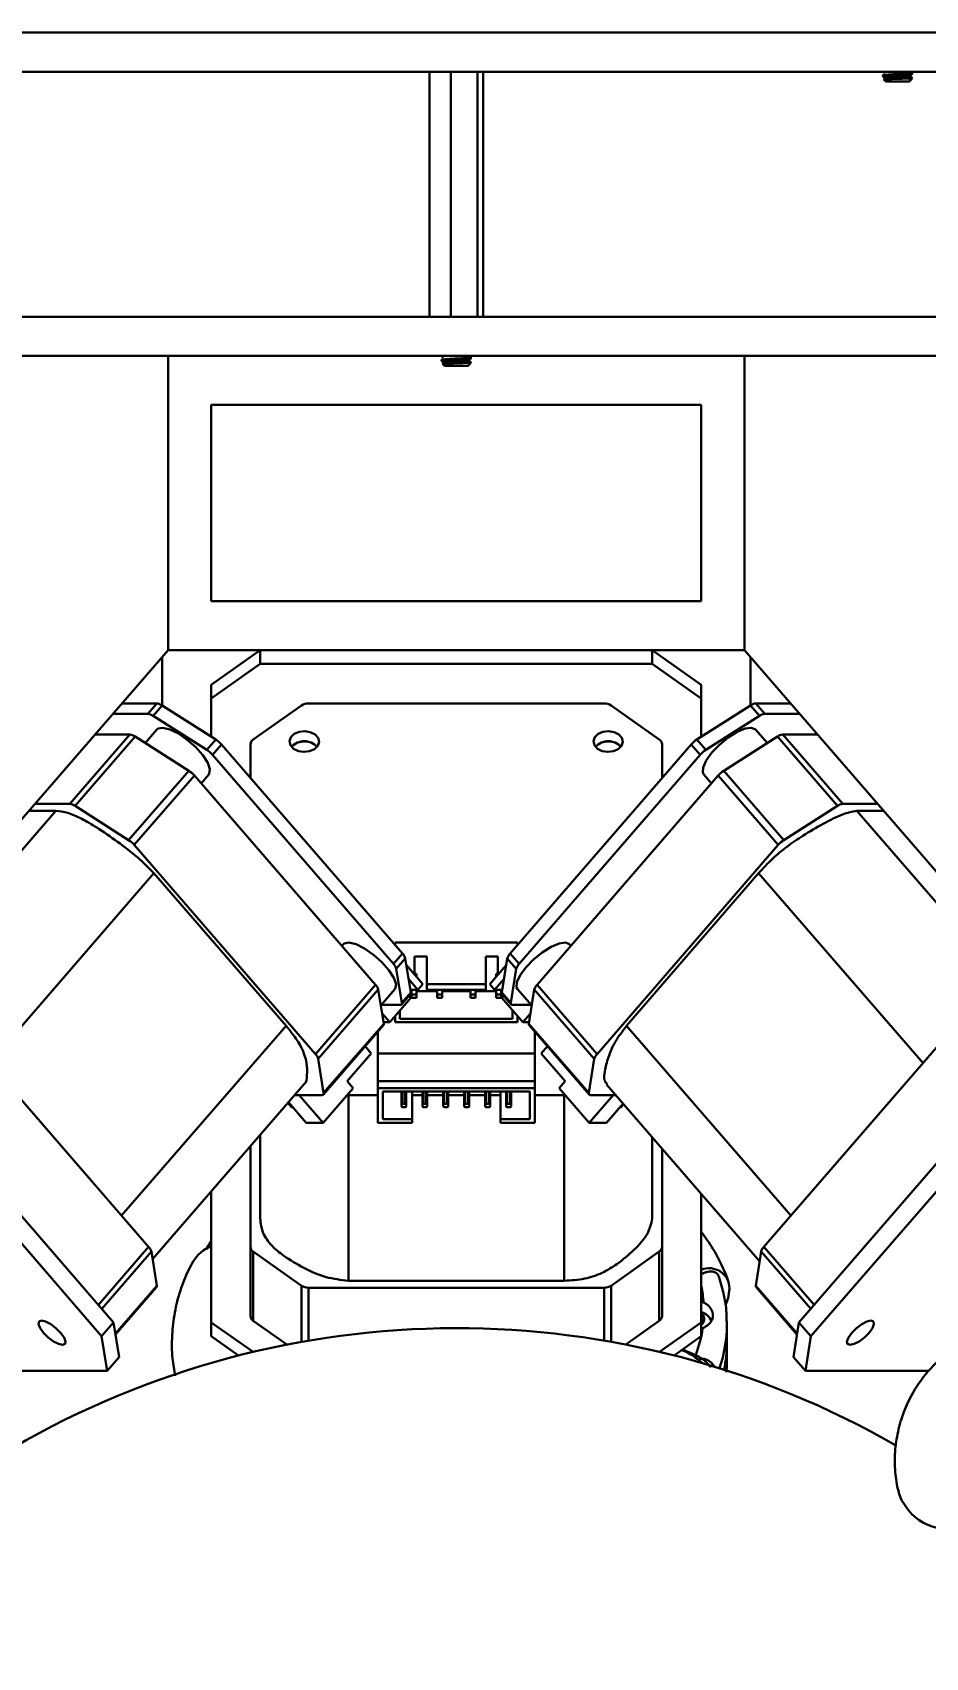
# Model space of a CAD drawing. Header units: millimetres. Extents: x 786 to 1380, y -734 to -314.
# Drawn here: x 958.1 to 1003.6, y -477.1 to -394.2 of the extents above; entities that cross this region are included whole.
import ezdxf

# ---------------------------------------------------------------- set-up
doc = ezdxf.new("R2010")
doc.units = ezdxf.units.MM
doc.header["$PDSIZE"] = -1
doc.layers.add('粗实线层', color=7, linetype='Continuous', lineweight=15)
doc.dimstyles.new('ISO-25', dxfattribs={"dimtxt": 2.5, "dimasz": 2.5, "dimexe": 1.25, "dimexo": 0.625, "dimtad": 1, "dimtxsty": 'Standard', "dimcen": 2.5, "dimadec": 0, "dimazin": 0, "dimtfac": 1, "dimtmove": 0, "dimatfit": 3, "dimfxl": 1, "dimarcsym": 0})

# ---------------------------------------------------------------- blocks, each defined once
blk = doc.blocks.new('*D119')
at = {"layer": 'Defpoints', "color": 0, "transparency": 16777216}
for p in [(979.669, -367.216), (886.729, -550.315), (979.686, -550.307)]:
    blk.add_point(p, dxfattribs=at)
at = {"layer": '粗实线层', "color": 0, "lineweight": -2, "transparency": 16777216}
for p, q in [((979.669, -367.216), (884.712, -367.225)), ((886.713, -371.304), (886.72, -455.204)), ((886.728, -546.235), (886.721, -462.335)), ((979.686, -550.307), (884.729, -550.315))]:
    blk.add_line(p, q, dxfattribs=at)
at = {"layer": '粗实线层', "color": 0, "transparency": 16777216}
for points in [[(887.393, -371.304), (886.033, -371.304), (886.712, -367.224)], [(887.408, -546.235), (886.048, -546.235), (886.729, -550.315)]]:
    blk.add_solid(points, dxfattribs=at)
at = {"layer": '粗实线层', "color": 0, "lineweight": 15, "transparency": 16777216, "insert": (886.721, -458.77), "char_height": 3.5, "attachment_point": 5}
blk.add_mtext('366,18', dxfattribs=at)

msp = doc.modelspace()

# ---------------------------------------------------------------- linework, layer by layer
at = {"layer": '粗实线层', "color": 7, "linetype": 'Continuous', "lineweight": 30}
for p, q in [((946.4762, -394.2159), (1019.6693, -394.2159)), ((946.4762, -396.2159), (1019.6693, -396.2159)), ((978.3046, -408.7159), (978.3046, -396.2159)), ((979.3941, -408.7159), (979.3941, -396.2159)), ((980.7588, -408.7159), (980.7588, -396.2159)), ((981.0339, -408.7159), (981.0339, -396.2159)), ((1001.4318, -396.3998), (1001.4318, -396.4551)), ((1001.4844, -396.6185), (1001.5818, -396.7159)), ((1002.523, -396.7159), (1001.5818, -396.7159)), ((1002.7818, -396.7159), (1002.523, -396.7159)), ((1002.5631, -396.5659), (1002.9317, -396.5659)), ((1002.7818, -396.7159), (1002.8274, -396.6702)), ((1002.8281, -396.6533), (1002.8659, -396.6268)), ((1002.8689, -396.6247), (1002.8768, -396.6191)), ((1002.8808, -396.6169), (1002.9318, -396.5659)), ((1002.9318, -396.33), (1002.9318, -396.2748)), ((934.6693, -408.7159), (1024.6693, -408.7159)), ((950.4269, -410.7159), (1008.9116, -410.7159)), ((964.9723, -410.7159), (964.9723, -425.7159)), ((978.9193, -410.7159), (978.9193, -410.7183)), ((978.9193, -410.913), (978.9193, -410.9683)), ((979.0253, -411.0868), (978.9789, -411.1195)), ((978.9791, -411.1258), (979.0693, -411.2159)), ((980.2413, -411.0659), (980.4193, -411.0659)), ((980.3241, -411.1611), (980.4193, -411.0659)), ((980.4193, -410.8433), (980.4193, -410.788)), ((994.3662, -410.7159), (994.3662, -425.7159)), ((980.1535, -411.2159), (979.0693, -411.2159)), ((980.2693, -411.2159), (980.1535, -411.2159)), ((980.2693, -411.2159), (980.3157, -411.1695)), ((980.3133, -411.1693), (980.3208, -411.1577)), ((980.3155, -411.1693), (980.3133, -411.1693)), ((967.1693, -413.2159), (967.1693, -423.2159)), ((967.1693, -413.2159), (992.1693, -413.2159)), ((992.1693, -413.2159), (992.1693, -423.2159)), ((992.1693, -423.2159), (967.1693, -423.2159)), ((964.9723, -425.7159), (948.7444, -444.4542)), ((994.3662, -425.7159), (964.9723, -425.7159)), ((967.1693, -427.4837), (969.6693, -425.7159)), ((969.6693, -425.7159), (969.6693, -426.423)), ((989.6693, -425.7159), (969.6693, -425.7159)), ((989.6693, -426.423), (989.6693, -425.7159)), ((989.6693, -425.7159), (992.1693, -427.4837)), ((994.3662, -425.7159), (1010.5941, -444.4542)), ((964.6693, -426.0658), (964.6693, -428.5452)), ((969.6693, -426.423), (967.1693, -428.1908)), ((969.6693, -426.423), (989.6693, -426.423)), ((992.1693, -428.1908), (989.6693, -426.423)), ((994.6693, -426.0658), (994.6693, -428.5452)), ((967.1693, -428.1908), (967.1693, -427.4837)), ((992.1693, -427.4837), (992.1693, -428.1908)), ((962.6147, -428.4383), (964.3975, -428.4383)), ((964.3975, -428.4383), (963.9382, -428.9686)), ((967.1693, -428.1908), (967.1693, -430.1344)), ((987.2122, -428.4383), (972.1264, -428.4383)), ((992.1693, -428.1908), (992.1693, -430.1344)), ((994.9411, -428.4383), (995.4003, -428.9686)), ((994.9411, -428.4383), (996.7239, -428.4383)), ((962.1554, -428.9686), (963.9382, -428.9686)), ((964.6639, -428.5418), (964.2047, -429.0722)), ((964.2047, -429.0722), (966.9379, -430.8096)), ((964.6639, -428.5418), (967.3972, -430.2793)), ((971.7728, -428.5418), (969.3157, -430.2793)), ((990.0228, -430.2793), (987.5657, -428.5418)), ((991.9414, -430.2793), (994.6746, -428.5418)), ((992.4007, -430.8096), (995.1339, -429.0722)), ((994.6746, -428.5418), (995.1339, -429.0722)), ((995.4003, -428.9686), (997.1831, -428.9686)), ((959.9578, -433.5648), (963.0196, -430.0293)), ((963.2861, -430.1328), (960.2242, -433.6684)), ((963.0196, -430.0293), (961.2368, -430.0293)), ((966.0193, -431.8703), (963.2861, -430.1328)), ((964.4029, -429.7675), (963.8023, -430.461)), ((996.0524, -430.1328), (993.3192, -431.8703)), ((995.5362, -430.461), (994.9356, -429.7675)), ((999.1143, -433.6684), (996.0524, -430.1328)), ((996.3189, -430.0293), (999.3808, -433.5648)), ((998.1017, -430.0293), (996.3189, -430.0293)), ((967.3972, -430.2793), (966.9379, -430.8096)), ((967.6869, -430.5293), (967.2276, -431.0596)), ((967.6869, -430.5293), (976.925, -441.1965)), ((969.1693, -430.5293), (969.1693, -432.241)), ((982.4135, -441.1965), (991.6517, -430.5293)), ((990.1693, -432.241), (990.1693, -430.5293)), ((991.6517, -430.5293), (992.1109, -431.0596)), ((991.9414, -430.2793), (992.4007, -430.8096)), ((967.2276, -431.0596), (976.4657, -441.7269)), ((982.8728, -441.7269), (992.1109, -431.0596)), ((962.9575, -435.4058), (966.0193, -431.8703)), ((966.309, -432.1203), (963.2472, -435.6558)), ((975.5472, -442.7875), (966.309, -432.1203)), ((966.6522, -432.5165), (967.0487, -432.0588)), ((993.0295, -432.1203), (983.7914, -442.7875)), ((992.2899, -432.0588), (992.6863, -432.5165)), ((996.0914, -435.6558), (993.0295, -432.1203)), ((993.3192, -431.8703), (996.3811, -435.4058)), ((959.2425, -433.9184), (957.8688, -433.9184)), ((959.9578, -433.5648), (958.175, -433.5648)), ((962.9575, -435.4058), (960.2242, -433.6684)), ((999.1143, -433.6684), (996.3811, -435.4058)), ((1001.1636, -433.5648), (999.3808, -433.5648)), ((1001.4697, -433.9184), (1000.096, -433.9184)), ((972.4853, -446.3231), (963.2472, -435.6558)), ((996.0914, -435.6558), (986.8532, -446.3231)), ((970.9843, -444.8785), (964.2482, -437.1003)), ((995.0903, -437.1003), (988.3543, -444.8785)), ((973.8947, -440.7277), (973.829, -440.8035)), ((976.5443, -440.6359), (976.5443, -440.7569)), ((982.7943, -440.6359), (976.5443, -440.6359)), ((982.7943, -440.6359), (982.7943, -440.7569)), ((985.5096, -440.8035), (985.4439, -440.7277)), ((976.925, -441.1965), (976.4657, -441.7269)), ((977.0683, -441.4465), (976.609, -441.9769)), ((977.0683, -441.4465), (977.3444, -443.184)), ((977.1236, -441.7947), (977.9571, -442.7572)), ((978.1693, -441.343), (977.5443, -441.343)), ((977.5443, -442.2805), (977.5443, -441.343)), ((978.1693, -442.7572), (978.1693, -441.343)), ((981.1693, -442.7572), (981.1693, -441.343)), ((981.7943, -441.343), (981.1693, -441.343)), ((982.2149, -441.7947), (981.3814, -442.7572)), ((981.7943, -442.2805), (981.7943, -441.343)), ((981.9941, -443.184), (982.2703, -441.4465)), ((982.2703, -441.4465), (982.7295, -441.9769)), ((982.4135, -441.1965), (982.8728, -441.7269)), ((976.609, -441.9769), (976.8851, -443.7143)), ((977.7122, -443.04), (977.2337, -442.4876)), ((977.6332, -442.2269), (977.5443, -442.2269)), ((977.6332, -442.3832), (977.6332, -442.2269)), ((981.6264, -443.04), (982.1048, -442.4876)), ((981.7053, -442.3832), (981.7053, -442.2269)), ((981.7943, -442.2269), (981.7053, -442.2269)), ((982.4534, -443.7143), (982.7295, -441.9769)), ((972.4853, -446.3231), (975.5472, -442.7875)), ((975.6905, -443.0375), (972.6286, -446.5731)), ((975.9666, -444.775), (975.6905, -443.0375)), ((975.8197, -443.8511), (976.5404, -443.0189)), ((976.8698, -443.7916), (977.3291, -443.2613)), ((977.3444, -443.184), (976.8851, -443.7143)), ((977.3448, -443.4643), (977.249, -443.3537)), ((977.7122, -443.04), (977.3215, -443.04)), ((977.3832, -443.1107), (977.3328, -443.1107)), ((977.3832, -443.2875), (977.3832, -443.04)), ((977.3832, -443.2875), (977.3832, -443.4643)), ((977.6332, -443.2875), (977.3832, -443.2875)), ((977.6332, -443.2875), (977.6332, -443.04)), ((978.6951, -443.1107), (977.6332, -443.1107)), ((977.6332, -443.4643), (977.6332, -443.2875)), ((977.9571, -442.7572), (977.7122, -443.04)), ((981.1693, -442.7572), (978.1693, -442.7572)), ((978.1693, -442.7572), (978.1693, -443.04)), ((981.1693, -443.04), (978.1693, -443.04)), ((978.6951, -443.2875), (978.6951, -443.04)), ((978.6951, -443.2875), (978.6951, -443.4643)), ((978.9451, -443.2875), (978.6951, -443.2875)), ((978.9451, -443.2875), (978.9451, -443.04)), ((980.3934, -443.1107), (978.9451, -443.1107)), ((978.9451, -443.4643), (978.9451, -443.2875)), ((980.3934, -443.2875), (980.3934, -443.04)), ((980.6434, -443.2875), (980.3934, -443.2875)), ((980.3934, -443.2875), (980.3934, -443.4643)), ((980.6434, -443.2875), (980.6434, -443.04)), ((981.7053, -443.1107), (980.6434, -443.1107)), ((980.6434, -443.4643), (980.6434, -443.2875)), ((981.1693, -442.7572), (981.1693, -443.04)), ((981.6264, -443.04), (981.3814, -442.7572)), ((981.6264, -443.04), (982.017, -443.04)), ((981.7053, -443.2875), (981.7053, -443.04)), ((981.9553, -443.2875), (981.7053, -443.2875)), ((981.7053, -443.2875), (981.7053, -443.4643)), ((981.9553, -443.2875), (981.9553, -443.04)), ((982.0058, -443.1107), (981.9553, -443.1107)), ((981.9553, -443.4643), (981.9553, -443.2875)), ((981.9938, -443.4643), (982.0895, -443.3537)), ((981.9941, -443.184), (982.4534, -443.7143)), ((982.0095, -443.2613), (982.4687, -443.7916)), ((982.7981, -443.0189), (983.5188, -443.8511)), ((983.6481, -443.0375), (983.372, -444.775)), ((986.71, -446.5731), (983.6481, -443.0375)), ((983.7914, -442.7875), (986.8532, -446.3231)), ((976.798, -443.8178), (975.8486, -443.8178)), ((976.2731, -444.7017), (975.8834, -444.2518)), ((977.3448, -443.4643), (976.2731, -444.7017)), ((976.7943, -444.0999), (976.7943, -444.525)), ((977.3832, -443.4643), (977.6332, -443.4643)), ((978.6951, -443.4643), (978.9451, -443.4643)), ((980.3934, -443.4643), (980.6434, -443.4643)), ((981.7053, -443.4643), (981.9553, -443.4643)), ((983.0654, -444.7017), (981.9938, -443.4643)), ((983.49, -443.8178), (982.5405, -443.8178)), ((982.5443, -444.0999), (982.5443, -444.525)), ((983.0654, -444.7017), (983.4551, -444.2518)), ((947.4944, -444.4542), (961.579, -460.7177)), ((972.8894, -448.3878), (975.9512, -444.8523)), ((972.9047, -448.3105), (975.9666, -444.775)), ((975.9549, -444.7017), (976.2731, -444.7017)), ((976.5443, -444.3886), (976.5443, -444.7017)), ((982.7943, -444.7017), (976.5443, -444.7017)), ((982.5443, -444.525), (976.7943, -444.525)), ((982.7943, -444.7017), (982.7943, -444.3886)), ((983.0654, -444.7017), (983.3836, -444.7017)), ((983.372, -444.775), (986.4338, -448.3105)), ((983.3873, -444.8523), (986.4492, -448.3878)), ((997.7595, -460.7177), (1011.8441, -444.4542)), ((963.9733, -456.1518), (954.7352, -445.4846)), ((975.3328, -446.2927), (975.0183, -445.9296)), ((975.6693, -446.2927), (975.6693, -445.1779)), ((983.6693, -446.2927), (983.6693, -445.1779)), ((984.0058, -446.2927), (984.3203, -445.9296)), ((1004.6033, -445.4846), (995.3652, -456.1518)), ((972.9047, -448.3105), (972.6286, -446.5731)), ((974.108, -447.7069), (975.3328, -446.2927)), ((983.6693, -446.2927), (975.6693, -446.2927)), ((975.6693, -447.7069), (975.6693, -446.2927)), ((983.6693, -447.7069), (983.6693, -446.2927)), ((985.2305, -447.7069), (984.0058, -446.2927)), ((986.71, -446.5731), (986.4338, -448.3105)), ((964.177, -456.7817), (971.8724, -447.8958)), ((971.4236, -448.414), (972.8176, -448.414)), ((972.8833, -449.8283), (971.6585, -448.414)), ((972.8833, -449.8283), (974.4142, -448.0605)), ((974.4142, -448.0605), (974.108, -447.7069)), ((975.6693, -448.414), (974.108, -448.414)), ((983.6693, -447.7069), (975.6693, -447.7069)), ((975.6693, -448.0605), (975.6693, -447.7069)), ((983.6693, -448.0605), (975.6693, -448.0605)), ((975.6693, -449.8283), (975.6693, -448.0605)), ((983.4193, -448.2373), (975.9193, -448.2373)), ((975.9193, -448.2373), (975.9193, -449.6515)), ((976.8693, -448.8913), (976.8693, -448.2373)), ((977.1193, -448.2373), (977.1193, -448.8913)), ((977.4193, -449.6515), (977.4193, -448.2373)), ((977.9393, -448.414), (977.4193, -448.414)), ((977.9393, -448.8913), (977.9393, -448.2373)), ((978.1893, -448.2373), (978.1893, -448.8913)), ((979.0093, -448.414), (978.1893, -448.414)), ((979.0093, -448.8913), (979.0093, -448.2373)), ((979.2593, -448.2373), (979.2593, -448.8913)), ((980.0793, -448.414), (979.2593, -448.414)), ((980.0793, -448.8913), (980.0793, -448.2373)), ((980.3293, -448.2373), (980.3293, -448.8913)), ((981.1493, -448.414), (980.3293, -448.414)), ((981.1493, -448.8913), (981.1493, -448.2373)), ((981.3993, -448.2373), (981.3993, -448.8913)), ((981.9193, -448.414), (981.3993, -448.414)), ((981.9193, -448.2373), (981.9193, -449.6515)), ((982.2193, -448.8913), (982.2193, -448.2373)), ((982.4693, -448.2373), (982.4693, -448.8913)), ((983.4193, -449.6515), (983.4193, -448.2373)), ((983.6693, -447.7069), (983.6693, -448.0605)), ((983.6693, -449.8283), (983.6693, -448.0605)), ((985.2305, -448.414), (983.6693, -448.414)), ((985.2305, -447.7069), (984.9243, -448.0605)), ((986.4553, -449.8283), (984.9243, -448.0605)), ((987.68, -448.414), (986.4553, -449.8283)), ((986.5209, -448.414), (987.799, -448.414)), ((987.3404, -447.8845), (995.1436, -456.8948)), ((952.6996, -449.0504), (962.1914, -460.0106)), ((971.075, -448.8165), (971.26, -449.0301)), ((972.0083, -449.8283), (971.1036, -448.7836)), ((971.2672, -449.0328), (971.3194, -449.0328)), ((976.8693, -448.9974), (976.8693, -448.8913)), ((976.9193, -448.856), (977.0693, -448.856)), ((977.0693, -449.0328), (976.9193, -449.0328)), ((977.1193, -448.8913), (977.1193, -448.9974)), ((977.9393, -448.9974), (977.9393, -448.8913)), ((977.9893, -448.856), (978.1393, -448.856)), ((978.1393, -449.0328), (977.9893, -449.0328)), ((978.1893, -448.8913), (978.1893, -448.9974)), ((979.0093, -448.9974), (979.0093, -448.8913)), ((979.0593, -448.856), (979.2093, -448.856)), ((979.2093, -449.0328), (979.0593, -449.0328)), ((979.2593, -448.8913), (979.2593, -448.9974)), ((980.0793, -448.9974), (980.0793, -448.8913)), ((980.1293, -448.856), (980.2793, -448.856)), ((980.2793, -449.0328), (980.1293, -449.0328)), ((980.3293, -448.8913), (980.3293, -448.9974)), ((981.1493, -448.9974), (981.1493, -448.8913)), ((981.1993, -448.856), (981.3493, -448.856)), ((981.3493, -449.0328), (981.1993, -449.0328)), ((981.3993, -448.8913), (981.3993, -448.9974)), ((982.2193, -448.9974), (982.2193, -448.8913)), ((982.2693, -448.856), (982.4193, -448.856)), ((982.4193, -449.0328), (982.2693, -449.0328)), ((982.4693, -448.8913), (982.4693, -448.9974)), ((988.177, -448.8505), (987.3303, -449.8283)), ((988.0192, -449.0328), (988.0714, -449.0328)), ((988.0785, -449.0301), (988.2055, -448.8835)), ((997.1472, -460.0106), (1006.6389, -449.0504)), ((972.0083, -449.8283), (972.8833, -449.8283)), ((977.4193, -449.8283), (975.6693, -449.8283)), ((975.9193, -449.6515), (977.4193, -449.6515)), ((977.4193, -449.6515), (977.4193, -449.8283)), ((981.9193, -449.6515), (981.9193, -449.8283)), ((981.9193, -449.6515), (983.4193, -449.6515)), ((983.6693, -449.8283), (981.9193, -449.8283)), ((986.4553, -449.8283), (987.3303, -449.8283)), ((969.6693, -454.7073), (969.6693, -450.4398)), ((989.6693, -454.7073), (989.6693, -450.5736)), ((969.1693, -456.1518), (969.1693, -451.0171)), ((990.1693, -451.151), (990.1693, -456.1518)), ((967.1693, -453.3265), (967.1693, -460.0106)), ((992.1693, -460.0106), (992.1693, -453.4604)), ((967.1693, -455.8608), (966.9913, -456.158)), ((964.3927, -458.1393), (964.1166, -456.4018)), ((969.1693, -459.6874), (969.1693, -456.1518)), ((971.7728, -458.1393), (969.3157, -456.4018)), ((969.3157, -456.4018), (969.3157, -459.9374)), ((990.0228, -456.4018), (987.5657, -458.1393)), ((990.0228, -459.9374), (990.0228, -456.4018)), ((990.1693, -456.1518), (990.1693, -459.6874)), ((995.2219, -456.4018), (994.9458, -458.1393)), ((962.2894, -460.6276), (964.3774, -458.2166)), ((987.2122, -458.2428), (972.1264, -458.2428)), ((985.1693, -457.8893), (974.1693, -457.8893)), ((994.9611, -458.2166), (997.0491, -460.6276)), ((992.2833, -459.0054), (992.1693, -458.9813)), ((961.579, -460.7177), (962.1914, -460.0106)), ((962.1914, -460.0106), (962.4723, -461.7784)), ((967.1693, -460.0106), (969.3037, -461.5199)), ((967.1693, -460.7177), (967.1693, -460.0106)), ((971.0265, -461.147), (969.3157, -459.9374)), ((990.0228, -459.9374), (988.3175, -461.1432)), ((990.0411, -461.5154), (992.1693, -460.0106)), ((992.1805, -459.7188), (992.1693, -459.7186)), ((992.1693, -460.0015), (992.1697, -460.0016)), ((992.1693, -460.0106), (992.1693, -460.7177)), ((992.3018, -459.9422), (992.3089, -459.9197)), ((992.3167, -459.8204), (992.3079, -459.7832)), ((992.3134, -459.9053), (992.3167, -459.8204)), ((993.4674, -459.9572), (993.4693, -460.1164)), ((996.8662, -461.7784), (997.1472, -460.0106)), ((997.1472, -460.0106), (997.7595, -460.7177)), ((961.8599, -462.4855), (961.579, -460.7177)), ((968.5618, -461.7024), (967.1693, -460.7177)), ((992.1693, -460.7177), (990.7833, -461.6977)), ((992.1693, -460.3456), (992.2334, -460.3146)), ((993.4693, -461.0713), (993.4693, -460.1164)), ((997.7595, -460.7177), (997.4786, -462.4855)), ((991.8829, -461.6876), (991.2103, -461.3958)), ((993.4693, -462.0261), (993.4693, -461.0713)), ((961.8599, -462.4855), (955.4285, -462.4855)), ((962.4723, -461.7784), (961.8599, -462.4855)), ((993.4404, -462.5531), (993.4542, -462.0075)), ((997.4786, -462.4855), (996.8662, -461.7784)), ((1003.7822, -462.4855), (997.4786, -462.4855))]:
    msp.add_line(p, q, dxfattribs=at)
at = {"layer": '粗实线层', "color": 8, "linetype": 'Continuous', "lineweight": 30}
for p, q in [((954.4663, -439.4335), (959.2425, -433.9184)), ((1004.8723, -439.4335), (1000.096, -433.9184)), ((955.8612, -446.7848), (964.2482, -437.1003)), ((1003.4773, -446.7848), (995.0903, -437.1003)), ((962.5973, -454.563), (970.9843, -444.8785)), ((996.7412, -454.563), (988.3543, -444.8785)), ((974.1693, -457.8893), (974.1693, -448.414)), ((976.9193, -448.2373), (976.9193, -448.856)), ((977.0693, -448.856), (977.0693, -448.2373)), ((977.9893, -448.2373), (977.9893, -448.856)), ((978.1393, -448.856), (978.1393, -448.2373)), ((979.0593, -448.2373), (979.0593, -448.856)), ((979.2093, -448.856), (979.2093, -448.2373)), ((980.1293, -448.2373), (980.1293, -448.856)), ((980.2793, -448.856), (980.2793, -448.2373)), ((981.1993, -448.2373), (981.1993, -448.856)), ((981.3493, -448.856), (981.3493, -448.2373)), ((982.2693, -448.2373), (982.2693, -448.856)), ((982.4193, -448.856), (982.4193, -448.2373)), ((985.1693, -457.8893), (985.1693, -448.414)), ((971.0775, -448.8137), (971.2672, -449.0328)), ((988.0714, -449.0328), (988.2031, -448.8806)), ((961.4115, -459.11), (963.9733, -456.1518)), ((964.1166, -456.4018), (961.5914, -459.3177)), ((997.7472, -459.3177), (995.2219, -456.4018)), ((995.3652, -456.1518), (997.9271, -459.11)), ((962.2814, -460.5772), (964.3927, -458.1393)), ((971.7728, -461.0073), (971.7728, -458.1393)), ((972.1264, -458.2428), (972.1264, -460.9456)), ((987.2122, -460.9414), (987.2122, -458.2428)), ((987.5657, -458.1393), (987.5657, -461.0028)), ((994.9458, -458.1393), (997.0571, -460.5772)), ((992.1789, -460.0015), (992.1805, -459.7188)), ((992.3167, -459.8204), (992.28, -459.9668))]:
    msp.add_line(p, q, dxfattribs=at)
at = {"layer": '粗实线层', "color": 7, "linetype": 'Continuous', "lineweight": 30, "flags": 128}
for points in [[(967.0487, -432.0588), (967.0682, -432.0325), (967.1041, -431.8006), (966.9907, -431.4725), (966.7402, -431.0838), (966.3798, -430.6766), (965.9485, -430.2951), (965.4931, -429.9805), (965.0629, -429.7669), (964.7045, -429.6776), (964.4568, -429.7222), (964.4029, -429.7675)], [(971.9395, -429.8527), (971.651, -429.8876), (971.4034, -429.9978), (971.2344, -430.1667), (971.1695, -430.3685), (971.2189, -430.5725), (971.3748, -430.7476), (971.6137, -430.8671), (971.8991, -430.913), (972.1875, -430.8781), (972.4351, -430.7678), (972.6042, -430.5989), (972.669, -430.3971), (972.6197, -430.1932), (972.4637, -430.0181), (972.2249, -429.8985), (971.9395, -429.8527)], [(987.4395, -429.8527), (987.151, -429.8876), (986.9034, -429.9978), (986.7344, -430.1667), (986.6695, -430.3685), (986.7189, -430.5725), (986.8748, -430.7476), (987.1137, -430.8671), (987.3991, -430.913), (987.6875, -430.8781), (987.9351, -430.7678), (988.1042, -430.5989), (988.169, -430.3971), (988.1197, -430.1932), (987.9637, -430.0181), (987.7249, -429.8985), (987.4395, -429.8527)], [(994.9356, -429.7675), (994.9352, -429.7669), (994.7315, -429.6776), (994.4066, -429.7222), (993.9956, -429.8958), (993.5432, -430.1797), (993.0983, -430.5431), (992.7092, -430.9465)], [(992.7092, -430.9465), (992.418, -431.3464), (992.2562, -431.6992), (992.2415, -431.967), (992.2899, -432.0588)], [(976.5404, -443.0189), (976.5599, -442.9927), (976.5959, -442.7608), (976.4825, -442.4327), (976.232, -442.044), (975.8716, -441.6368), (975.4403, -441.2552), (974.9849, -440.9406), (974.5547, -440.7271), (974.1963, -440.6378), (973.9486, -440.6824), (973.8947, -440.7277)], [(985.4439, -440.7277), (985.4434, -440.7271), (985.2397, -440.6378), (984.9148, -440.6824), (984.5039, -440.856), (984.0514, -441.1399), (983.6066, -441.5032), (983.2174, -441.9067)], [(983.2174, -441.9067), (982.9262, -442.3065), (982.7645, -442.6594), (982.7497, -442.9271), (982.7981, -443.0189)], [(971.2672, -449.0328), (971.2629, -449.0321), (971.26, -449.0301)], [(988.0785, -449.0301), (988.0756, -449.0321), (988.0714, -449.0328)], [(993.6043, -458.2766), (993.5302, -458.7753), (993.4012, -459.1282)], [(958.5151, -459.9222), (958.7233, -459.9693), (958.9814, -460.1034), (959.2501, -460.3041), (959.4884, -460.5409), (959.6602, -460.7777), (959.7392, -460.9784), (959.7134, -461.1125), (959.5867, -461.1596), (959.3785, -461.1125), (959.1204, -460.9784), (958.8518, -460.7777), (958.6134, -460.5409), (958.4417, -460.3041), (958.3627, -460.1034), (958.3885, -459.9693), (958.5151, -459.9222)], [(999.7518, -461.1596), (999.6252, -461.1125), (999.5994, -460.9784), (999.6784, -460.7777), (999.8501, -460.5409), (1000.0885, -460.3041), (1000.3572, -460.1034), (1000.6152, -459.9693), (1000.8234, -459.9222), (1000.9501, -459.9693), (1000.9759, -460.1034), (1000.8969, -460.3041), (1000.7251, -460.5409), (1000.4868, -460.7777), (1000.2181, -460.9784), (999.96, -461.1125), (999.7518, -461.1596)], [(992.8646, -462.2811), (992.8494, -462.2586), (992.6886, -462.0754), (992.499, -461.9387), (992.3093, -461.8693), (992.1486, -461.8777), (992.0758, -461.9207)], [(993.4693, -462.0261), (993.4643, -462.2892), (993.4552, -462.4665)], [(1002.2588, -468.7502), (1002.3818, -469.0774), (1002.7133, -469.579)]]:
    msp.add_lwpolyline(points, dxfattribs=at)
at = {"layer": '粗实线层', "color": 7, "linetype": 'Continuous', "lineweight": 30}
for centre, radius, start, end in [((964.3335, -428.9974), 0.5628, 54.049911, 83.474708), ((972.1156, -429.0567), 0.6185, 88.99929, 123.65061), ((987.223, -429.0567), 0.6185, 56.34939, 91.00071), ((995.005, -428.9974), 0.5628, 96.525292, 125.950089), ((963.8742, -429.5278), 0.5628, 54.049911, 83.474708), ((995.4643, -429.5278), 0.5628, 96.525292, 125.950089), ((962.9557, -430.5884), 0.5628, 54.049911, 83.474708), ((996.3829, -430.5884), 0.5628, 96.525292, 125.950089), ((966.2036, -431.9534), 1.3592, 41.117483, 57.302449), ((966.6629, -431.4231), 1.3592, 41.117483, 57.302449), ((969.482, -430.5445), 0.3131, 122.074717, 177.202896), ((971.9193, -431.259), 0.8918, 43.252425, 136.747575), ((971.8835, -431.2205), 0.8394, 86.178323, 136.992622), ((971.9648, -431.2026), 0.82, 42.561892, 91.770106), ((987.4193, -431.259), 0.8918, 43.252425, 136.747575), ((987.3835, -431.2205), 0.8394, 86.178323, 136.992622), ((987.4648, -431.2026), 0.82, 42.561892, 91.770106), ((989.8566, -430.5445), 0.3131, 2.797104, 57.925283), ((992.6756, -431.4231), 1.3592, 122.697551, 138.882517), ((993.1349, -431.9534), 1.3592, 122.697551, 138.882517), ((965.2851, -433.0141), 1.3592, 41.117483, 57.302449), ((994.0535, -433.0141), 1.3592, 122.697551, 138.882517), ((959.8938, -434.124), 0.5628, 54.049911, 83.474708), ((999.4447, -434.124), 0.5628, 96.525292, 125.950089), ((962.2232, -436.5496), 1.3592, 41.117483, 57.302449), ((997.1153, -436.5496), 1.3592, 122.697551, 138.882517), ((976.0532, -442.1294), 0.5764, 15.34298, 44.29384), ((976.5125, -441.599), 0.5764, 15.34298, 44.29384), ((982.8261, -441.599), 0.5764, 135.70616, 164.65702), ((983.2854, -442.1294), 0.5764, 135.70616, 164.65702), ((975.1346, -443.19), 0.5764, 15.34298, 44.29384), ((977.2585, -443.2071), 0.0889, 322.485331, 15.104049), ((982.0827, -443.2066), 0.0914, 165.667672, 216.742948), ((984.2039, -443.19), 0.5764, 135.70616, 164.65702), ((976.808, -443.7378), 0.0807, 262.91699, 16.949877), ((982.5306, -443.7378), 0.0807, 163.050123, 277.08301), ((975.8807, -444.7981), 0.0889, 322.485331, 15.104049), ((983.4606, -444.7976), 0.0914, 165.667672, 216.742948), ((972.0728, -446.7256), 0.5764, 15.34298, 44.29384), ((987.2658, -446.7256), 0.5764, 135.70616, 164.65702), ((972.8275, -448.334), 0.0807, 262.91699, 16.949877), ((986.511, -448.334), 0.0807, 163.050123, 277.08301), ((976.913, -448.9002), 0.0446, 81.950533, 168.578246), ((976.913, -448.9886), 0.0446, 191.421754, 278.049467), ((977.0755, -448.9002), 0.0446, 11.421754, 98.049467), ((977.0755, -448.9886), 0.0446, 261.950533, 348.578246), ((977.983, -448.9002), 0.0446, 81.950533, 168.578246), ((977.983, -448.9886), 0.0446, 191.421754, 278.049467), ((978.1455, -448.9002), 0.0446, 11.421754, 98.049467), ((978.1455, -448.9886), 0.0446, 261.950533, 348.578246), ((979.053, -448.9002), 0.0446, 81.950533, 168.578246), ((979.053, -448.9886), 0.0446, 191.421754, 278.049467), ((979.2155, -448.9002), 0.0446, 11.421754, 98.049467), ((979.2155, -448.9886), 0.0446, 261.950533, 348.578246), ((980.123, -448.9002), 0.0446, 81.950533, 168.578246), ((980.123, -448.9886), 0.0446, 191.421754, 278.049467), ((980.2855, -448.9002), 0.0446, 11.421754, 98.049467), ((980.2855, -448.9886), 0.0446, 261.950533, 348.578246), ((981.193, -448.9002), 0.0446, 81.950533, 168.578246), ((981.193, -448.9886), 0.0446, 191.421754, 278.049467), ((981.3555, -448.9002), 0.0446, 11.421754, 98.049467), ((981.3555, -448.9886), 0.0446, 261.950533, 348.578246), ((982.263, -448.9002), 0.0446, 81.950533, 168.578246), ((982.263, -448.9886), 0.0446, 191.421754, 278.049467), ((982.4255, -448.9002), 0.0446, 11.421754, 98.049467), ((982.4255, -448.9886), 0.0446, 261.950533, 348.578246), ((963.5608, -456.5543), 0.5764, 15.34298, 44.29384), ((967.9034, -457.9301), 1.9476, 112.144216, 148.646735), ((969.482, -456.1366), 0.3131, 182.797104, 237.925283), ((989.8566, -456.1366), 0.3131, 302.074717, 357.202896), ((995.7778, -456.5543), 0.5764, 135.70616, 164.65702), ((992.5677, -458.2845), 1.0367, 0.439227, 112.602509), ((964.3069, -458.1624), 0.0889, 322.485331, 15.104049), ((972.1156, -457.6244), 0.6185, 236.34939, 271.00071), ((987.223, -457.6244), 0.6185, 268.99929, 303.65061), ((995.0344, -458.1619), 0.0914, 165.667672, 216.742948), ((969.482, -459.6721), 0.3131, 182.797104, 237.925283), ((989.8566, -459.6721), 0.3131, 302.074717, 357.202896), ((991.9262, -460.2625), 0.8174, 21.270932, 72.698626), ((992.1813, -459.8507), 0.1513, 265.599135, 322.808562), ((992.1872, -459.8638), 0.1451, 33.715146, 92.647779), ((979.6818, -505.3068), 45, 60.083635, 120.150631), ((985.6755, -459.3719), 6.6253, 339.541333, 351.819678), ((989.8829, -464.6116), 3.4422, 47.079906, 67.958046), ((986.5133, -461.069), 6.956, 348.732914, 359.981692), ((1004.7868, -467.8753), 2.6837, 219.407633, 305.334207), ((979.6818, -505.3068), 45, 139.943854, 357.395874)]:
    msp.add_arc(centre, radius, start, end, dxfattribs=at)
at = {"layer": '粗实线层', "color": 8, "linetype": 'Continuous', "lineweight": 30}
for centre, radius, start, end in [((985.8966, -459.4267), 6.4006, 3.774404, 11.47394), ((986.3796, -460.1004), 7.0897, 341.462324, 359.870168)]:
    msp.add_arc(centre, radius, start, end, dxfattribs=at)
at = {"layer": '粗实线层', "color": 7, "linetype": 'Continuous', "lineweight": 30}
for points, knots in [([(1001.4339, -396.4578), (1001.4512, -396.4699), (1001.4857, -396.4942), (1001.5203, -396.5184), (1001.5376, -396.5306)], [0, 0, 0, 0, 0.5000717, 1, 1, 1, 1]), ([(1001.538, -396.3238), (1001.5208, -396.3359), (1001.4862, -396.3602), (1001.4517, -396.3844), (1001.4344, -396.3965)], [0, 0, 0, 0, 0.4999361, 1, 1, 1, 1]), ([(1001.4446, -396.4579), (1001.4408, -396.4544), (1001.4318, -396.4459), (1001.5509, -396.4311), (1001.7639, -396.4147), (1002.0443, -396.4006), (1002.3434, -396.3836), (1002.6199, -396.3685), (1002.8261, -396.3535), (1002.9245, -396.3397), (1002.9248, -396.3328), (1002.9249, -396.3309)], [0, 0, 0, 0, 0.08887168, 0.21300836, 0.33714505, 0.45741313, 0.5826364, 0.70465476, 0.82667312, 0.95189639, 1, 1, 1, 1]), ([(1002.9187, -396.2768), (1002.9204, -396.2783), (1002.9278, -396.2849), (1002.8237, -396.2982), (1002.6206, -396.3133), (1002.3431, -396.3284), (1002.0445, -396.3454), (1001.7632, -396.3595), (1001.5535, -396.3758), (1001.4426, -396.3885), (1001.4457, -396.395), (1001.4465, -396.3966)], [0, 0, 0, 0, 0.04102, 0.1741733, 0.3039188, 0.4336643, 0.5668177, 0.694702, 0.8267, 0.958698, 1, 1, 1, 1]), ([(1002.5631, -396.5659), (1002.4864, -396.5685), (1002.3329, -396.5736), (1002.0775, -396.5821), (1001.84, -396.5896), (1001.6441, -396.5974), (1001.5222, -396.6061), (1001.4695, -396.6115), (1001.4851, -396.6147), (1001.4877, -396.6152)], [0, 0, 0, 0, 0.1633313, 0.3266627, 0.489996, 0.6528929, 0.8108153, 0.968738, 1, 1, 1, 1]), ([(1001.538, -396.5738), (1001.5208, -396.5859), (1001.5026, -396.5987), (1001.4843, -396.6115), (1001.4834, -396.6121)], [0, 0, 0, 0, 0.9486764, 1, 1, 1, 1]), ([(1001.5461, -396.5307), (1001.5426, -396.527), (1001.5346, -396.5184), (1001.6378, -396.5034), (1001.8215, -396.4871), (1002.0632, -396.473), (1002.3213, -396.456), (1002.5342, -396.4424), (1002.6846, -396.4308), (1002.7732, -396.4197), (1002.825, -396.4103), (1002.8191, -396.4053), (1002.8169, -396.4035)], [0, 0, 0, 0, 0.0919583, 0.2157736, 0.3395888, 0.4595379, 0.5844392, 0.7061374, 0.7896111, 0.876049, 0.9536239, 1, 1, 1, 1]), ([(1001.5479, -396.5739), (1001.5474, -396.5724), (1001.5449, -396.566), (1001.6403, -396.5534), (1001.8209, -396.5371), (1002.0635, -396.523), (1002.3209, -396.506), (1002.5601, -396.4909), (1002.7352, -396.4759), (1002.8249, -396.4625), (1002.8186, -396.456), (1002.8171, -396.4545)], [0, 0, 0, 0, 0.0384305, 0.1708875, 0.3033445, 0.4316656, 0.5652844, 0.6954767, 0.8256689, 0.9592878, 1, 1, 1, 1]), ([(1002.9187, -396.5268), (1002.9204, -396.5283), (1002.9278, -396.5349), (1002.8234, -396.5481), (1002.6759, -396.5594), (1002.5783, -396.565), (1002.5631, -396.5659)], [0, 0, 0, 0, 0.1251073, 0.5312136, 0.9269262, 1, 1, 1, 1]), ([(1002.7713, -396.6693), (1002.8128, -396.6541), (1002.8647, -396.6351), (1002.8732, -396.6195), (1002.8749, -396.6164)], [0, 0, 0, 0, 0.8011142, 1, 1, 1, 1]), ([(1002.7713, -396.6693), (1002.7922, -396.6658), (1002.8256, -396.6603), (1002.8192, -396.6553), (1002.8169, -396.6535)], [0, 0, 0, 0, 0.6258514, 1, 1, 1, 1]), ([(1002.8265, -396.6693), (1002.8217, -396.6693), (1002.8154, -396.6693), (1002.78, -396.6693), (1002.7713, -396.6693)], [0, 0, 0, 0, 0.7523215, 1, 1, 1, 1]), ([(1002.9307, -396.5267), (1002.9135, -396.5146), (1002.8792, -396.4904), (1002.8448, -396.4662), (1002.8276, -396.4541)], [0, 0, 0, 0, 0.5000214, 1, 1, 1, 1]), ([(1002.8281, -396.4033), (1002.8454, -396.3912), (1002.8799, -396.367), (1002.9143, -396.3428), (1002.9316, -396.3307)], [0, 0, 0, 0, 0.4999764, 1, 1, 1, 1]), ([(978.9207, -410.7208), (978.938, -410.7329), (978.9725, -410.7572), (979.0071, -410.7815), (979.0244, -410.7936)], [0, 0, 0, 0, 0.5000693, 1, 1, 1, 1]), ([(978.9207, -410.9708), (978.938, -410.9829), (978.9725, -411.0072), (979.0071, -411.0315), (979.0244, -411.0436)], [0, 0, 0, 0, 0.5000693, 1, 1, 1, 1]), ([(979.0253, -410.8368), (979.008, -410.849), (978.9734, -410.8733), (978.9388, -410.8976), (978.9215, -410.9098)], [0, 0, 0, 0, 0.4998928, 1, 1, 1, 1]), ([(978.9355, -410.9709), (978.9298, -410.9678), (978.9142, -410.9593), (979.0155, -410.9474), (979.2136, -410.931), (979.4874, -410.9147), (979.7873, -410.9006), (980.0694, -410.8836), (980.2885, -410.8686), (980.421, -410.8536), (980.4132, -410.8428), (980.4094, -410.8375)], [0, 0, 0, 0, 0.0661343, 0.18099, 0.2995402, 0.4180904, 0.5329462, 0.6525341, 0.7690613, 0.8855885, 1, 1, 1, 1]), ([(980.4074, -410.7847), (980.4102, -410.7892), (980.4161, -410.7991), (980.2879, -410.8133), (980.0696, -410.8283), (979.7872, -410.8454), (979.4876, -410.8595), (979.2129, -410.8758), (979.0184, -410.8922), (978.9214, -410.9022), (978.9297, -410.9087), (978.9311, -410.9098)], [0, 0, 0, 0, 0.1022139, 0.2262418, 0.3502697, 0.4775553, 0.5998041, 0.7259853, 0.8521664, 0.9744152, 1, 1, 1, 1]), ([(980.2413, -411.0659), (980.1796, -411.0685), (980.0562, -411.0736), (979.8135, -411.0821), (979.5615, -411.0896), (979.3265, -411.0974), (979.1349, -411.1061), (979.0146, -411.1137), (978.964, -411.1192), (978.9797, -411.1225), (978.9819, -411.123)], [0, 0, 0, 0, 0.14171754, 0.28343506, 0.42515429, 0.56649489, 0.70351931, 0.8405439, 0.97752571, 1, 1, 1, 1]), ([(979.0368, -411.0435), (979.0317, -411.0403), (979.0179, -411.0317), (979.1055, -411.0197), (979.2765, -411.0034), (979.5124, -410.9871), (979.7712, -410.973), (980.0136, -410.956), (980.1855, -410.9424), (980.2796, -410.9308), (980.3175, -410.9218), (980.3125, -410.9168), (980.3113, -410.9155)], [0, 0, 0, 0, 0.0707893, 0.190288, 0.3136383, 0.4369886, 0.5564872, 0.6809195, 0.8021607, 0.885321, 0.9714343, 1, 1, 1, 1]), ([(979.0325, -411.0869), (979.0316, -411.086), (979.025, -411.0797), (979.1085, -411.0698), (979.2757, -411.0534), (979.5127, -411.0371), (979.771, -411.023), (980.0144, -411.006), (980.2027, -410.9909), (980.3139, -410.9766), (980.3085, -410.9666), (980.306, -410.9619)], [0, 0, 0, 0, 0.021351, 0.1437135, 0.27002, 0.3963265, 0.518689, 0.6461034, 0.7702502, 0.894397, 1, 1, 1, 1]), ([(980.4074, -411.0347), (980.4102, -411.0392), (980.4163, -411.049), (980.3245, -411.0594), (980.2525, -411.065), (980.2413, -411.0659)], [0, 0, 0, 0, 0.41025819, 0.90807178, 1, 1, 1, 1]), ([(980.3099, -410.91), (980.3269, -410.8979), (980.3591, -410.875), (980.3914, -410.852), (980.4066, -410.8411)], [0, 0, 0, 0, 0.526972, 1, 1, 1, 1]), ([(980.4169, -411.0347), (980.3997, -411.0226), (980.3651, -410.9983), (980.3306, -410.9741), (980.3134, -410.9619)], [0, 0, 0, 0, 0.5000492, 1, 1, 1, 1]), ([(964.2482, -437.1003), (963.9791, -436.8273), (963.4042, -436.2439), (962.3812, -435.477), (961.4203, -434.8158), (960.5586, -434.3046), (959.8125, -433.9747), (959.4381, -433.9377), (959.2425, -433.9184)], [0, 0, 0, 0, 0.1696988, 0.3625005, 0.5578518, 0.7021786, 0.8444655, 1, 1, 1, 1]), ([(1000.096, -433.9184), (999.863, -433.9645), (999.3651, -434.0631), (998.3833, -434.5706), (997.4403, -435.1196), (996.5657, -435.7121), (995.7685, -436.3633), (995.323, -436.8475), (995.0903, -437.1003)], [0, 0, 0, 0, 0.1696988, 0.3625005, 0.5578518, 0.7021786, 0.8444655, 1, 1, 1, 1]), ([(971.8619, -447.8857), (971.8723, -447.8811), (972.038, -447.8076), (972.0553, -447.3926), (972.0684, -446.8622), (971.9126, -446.266), (971.5829, -445.6157), (971.1897, -445.1314), (970.9843, -444.8785)], [0, 0, 0, 0, 0.0151995, 0.243877, 0.4755785, 0.6467611, 0.8155242, 1, 1, 1, 1]), ([(988.3543, -444.8785), (988.1505, -445.1515), (987.7154, -445.7345), (987.4074, -446.5038), (987.2327, -447.1564), (987.1861, -447.6462), (987.3112, -447.8018), (987.3627, -447.866)], [0, 0, 0, 0, 0.2112091, 0.4511722, 0.6943086, 0.8739393, 1, 1, 1, 1]), ([(974.1693, -457.8893), (973.7831, -457.8431), (972.9581, -457.7446), (971.8735, -457.2371), (970.9385, -456.688), (970.2155, -456.0955), (969.749, -455.4443), (969.6966, -454.9601), (969.6693, -454.7073)], [0, 0, 0, 0, 0.1696988, 0.3625005, 0.5578518, 0.7021786, 0.8444655, 1, 1, 1, 1]), ([(989.6693, -454.7073), (989.604, -454.9804), (989.4646, -455.5637), (988.7469, -456.3306), (987.9704, -456.9918), (987.1325, -457.503), (986.2116, -457.8329), (985.5269, -457.8699), (985.1693, -457.8893)], [0, 0, 0, 0, 0.1696988, 0.3625005, 0.5578518, 0.7021786, 0.8444655, 1, 1, 1, 1]), ([(993.5287, -457.8583), (993.4645, -457.6929), (993.2518, -457.1446), (992.8199, -456.3001), (992.3719, -455.6722), (992.1693, -455.3882)], [0, 0, 0, 0, 0.1913198, 0.6342499, 1, 1, 1, 1]), ([(967.1693, -455.9569), (967.1533, -455.9658), (967.0463, -456.0253), (966.9577, -456.1481), (966.9373, -456.2608), (966.9317, -456.2917)], [0, 0, 0, 0, 0.1131926, 0.7567549, 1, 1, 1, 1]), ([(966.2479, -456.9126), (966.1667, -457.0599), (965.9116, -457.5226), (965.5739, -458.3852), (965.2866, -459.5004), (965.1548, -460.6682), (965.1605, -461.7661), (965.2819, -462.4482), (965.3349, -462.746)], [0, 0, 0, 0, 0.0871041, 0.2736043, 0.4639257, 0.6566645, 0.8500961, 1, 1, 1, 1]), ([(992.1693, -457.5486), (992.1785, -457.5434), (992.2421, -457.5077), (992.3594, -457.4643), (992.5171, -457.4221), (992.6623, -457.4098), (992.7931, -457.425), (992.9007, -457.4663), (992.9842, -457.5331), (993.0342, -457.5997), (993.0491, -457.6495), (993.0533, -457.6632)], [0, 0, 0, 0, 0.0235129, 0.1629057, 0.2984441, 0.4381688, 0.5690542, 0.7042963, 0.826188, 0.9521334, 1, 1, 1, 1]), ([(993.4534, -459.9469), (993.4552, -459.8503), (993.463, -459.4133), (993.346, -458.6436), (993.1511, -457.9877), (993.0546, -457.6629)], [0, 0, 0, 0, 0.12524121, 0.5666599, 1, 1, 1, 1]), ([(992.2833, -459.0054), (992.3275, -459.0246), (992.4174, -459.0638), (992.5309, -459.1544), (992.6255, -459.2609), (992.6989, -459.3816), (992.7487, -459.5131), (992.765, -459.6182), (992.7651, -459.72), (992.7496, -459.8182), (992.6999, -459.9339), (992.6214, -460.0404), (992.517, -460.137), (992.3877, -460.2282), (992.2854, -460.2854), (992.2334, -460.3146)], [0, 0, 0, 0, 0.0752693, 0.1530233, 0.2281948, 0.3051776, 0.3874944, 0.4722192, 0.5000502, 0.5818592, 0.6661135, 0.7478982, 0.8319637, 0.9144751, 1, 1, 1, 1]), ([(992.6392, -462.2996), (992.6363, -462.2953), (992.6038, -462.246), (992.5264, -462.1552), (992.408, -462.0308), (992.2747, -461.9158), (992.1317, -461.8138), (991.999, -461.7374), (991.9162, -461.7019), (991.8829, -461.6876)], [0, 0, 0, 0, 0.0152309, 0.1766335, 0.343795, 0.5152231, 0.6936587, 0.8767989, 1, 1, 1, 1]), ([(1004.5218, -461.7603), (1004.3982, -461.862), (1004.0357, -462.1604), (1003.4883, -462.7772), (1002.925, -463.619), (1002.4804, -464.5669), (1002.1768, -465.5815), (1002.0277, -466.6239), (1002.0396, -467.6476), (1002.1499, -468.3553), (1002.2488, -468.7081), (1002.2626, -468.7573)], [0, 0, 0, 0, 0.0650827, 0.1910044, 0.3204287, 0.4523887, 0.585497, 0.7185484, 0.8501535, 0.9791085, 1, 1, 1, 1])]:
    msp.add_open_spline(points, degree=3, knots=knots, dxfattribs=at)
at = {"layer": '粗实线层', "color": 8, "linetype": 'Continuous', "lineweight": 30}
for points, knots in [([(992.3079, -459.7833), (992.2948, -459.7406), (992.2701, -459.6604), (992.2014, -459.5945), (992.1693, -459.5637)], [0, 0, 0, 0, 0.5327444, 1, 1, 1, 1]), ([(992.1693, -460.1339), (992.195, -460.1114), (992.2595, -460.055), (992.2859, -459.9845), (992.3018, -459.9422)], [0, 0, 0, 0, 0.3994848, 1, 1, 1, 1])]:
    msp.add_open_spline(points, degree=3, knots=knots, dxfattribs=at)

# ---------------------------------------------------------------- dimensions: what is measured, and where the dimension line sits
at = {"layer": '粗实线层', "lineweight": 15}
dim = msp.add_aligned_dim(p1=(979.6693, -367.2159), p2=(979.6858, -550.3068), distance=-92.9571, dimstyle='ISO-25', override={"dimtxt": 3.5, "dimasz": 4.08, "dimexe": 2, "dimexo": 0, "dimgap": 1.524, "dimtih": 1, "dimtoh": 1, "dimlfac": 2, "dimzin": 0, "dimadec": 2, "dimtzin": 0}, dxfattribs=at)
dim.commit()
dim.dimension.update_dxf_attribs({"geometry": '*D119', "text_midpoint": (886.7205, -458.7698)})

doc.saveas('drawing.dxf')
